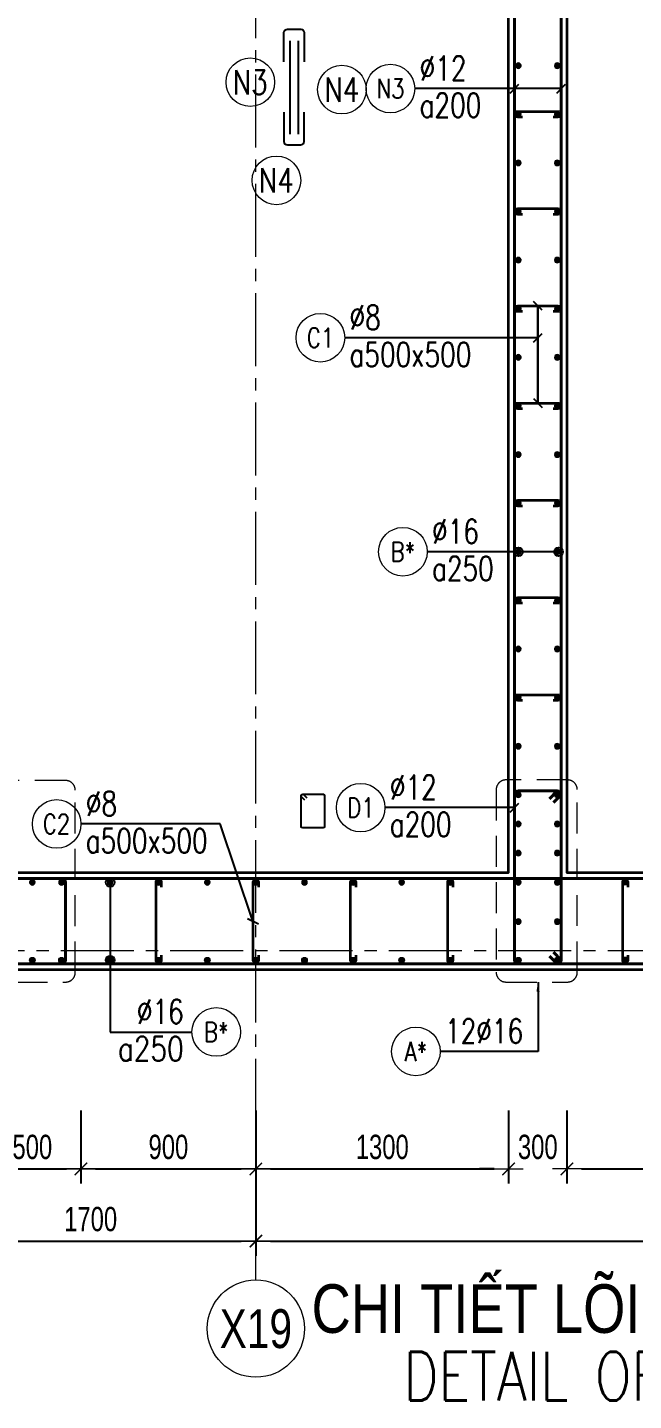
# Model space of a CAD drawing. Header units: millimetres. Extents: x 931337 to 1117500, y 19732 to 157199.
# Drawn here: x 968079 to 971196, y 138073 to 145135 of the extents above; entities that cross this region are included whole.
import ezdxf
from ezdxf.enums import TextEntityAlignment as Align

# ---------------------------------------------------------------- set-up
doc = ezdxf.new("R2010")
doc.units = ezdxf.units.MM
doc.header["$MEASUREMENT"] = 0
for name, pattern in [('HIDDEN', [9.525, 6.35, -3.175]), ('HIDDEN2', [4.7625, 3.175, -1.5875]), ('HT_Dim Grid$0$CENTER2', [1.125, 0.75, -0.125, 0.125, -0.125]), ('HT_Grid$0$CENTER2', [1.125, 0.75, -0.125, 0.125, -0.125])]:
    doc.linetypes.add(name, pattern=pattern)
doc.layers.get('0').update_dxf_attribs({"lineweight": 20})
doc.layers.get('Defpoints').update_dxf_attribs({"color": 151, "lineweight": 9})
doc.layers.add('Hidden', color=9, linetype='HIDDEN')
doc.layers.add('Ligature', color=1, linetype='Continuous')
for name, color, linetype, lineweight in [('HT_Dim Grid$0$NDC_S_AXIS', 5, 'HT_Dim Grid$0$CENTER2', 13), ('HT_Dim Grid$0$NDC_S_SYMBOL', 1, 'Continuous', 15), ('HT_Dim Grid$0$NDC_S_TEXT SYMBOL', 7, 'Continuous', 20), ('HT_Grid$0$NDC_S_AXIS', 5, 'HT_Grid$0$CENTER2', 13), ('KC-LEADER', 153, 'Continuous', 18), ('KC-THEP', 6, 'Continuous', 40), ('NDC_S_ANNO', 7, 'Continuous', 20), ('NDC_S_DIM', 1, 'Continuous', 15), ('NDC_S_ENG TITLE', 3, 'Continuous', 20), ('NDC_S_HIDDEN', 8, 'HIDDEN2', 13), ('NDC_S_LEADER', 1, 'Continuous', 15), ('NDC_S_REBAR', 4, 'Continuous', 35), ('NDC_S_STIRRUP', 4, 'Continuous', 40), ('NDC_S_TEXT SYMBOL', 7, 'Continuous', 20), ('NDC_S_VN TEXT', 7, 'Continuous', 20), ('NDC_S_VN TITLE', 6, 'Continuous', 35), ('NDC_S_WALL', 6, 'Continuous', 35)]:
    doc.layers.add(name, color=color, linetype=linetype, lineweight=lineweight)
doc.styles.add('HT_Dim Grid$0$NDC_ANNO', font='', dxfattribs={"width": 0.8})
doc.styles.add('NDC_ANNO', font='', dxfattribs={"width": 0.8})
doc.styles.add('NDC_ARIAL', font='arial.ttf', dxfattribs={"width": 0.85})
doc.styles.add('NDC_DIM', font='', dxfattribs={"width": 0.75})
doc.styles.add('NDC_EN TXT', font='romans.shx', dxfattribs={"width": 0.8})
doc.styles.add('NDC_VIE TXT', font='arial.ttf', dxfattribs={"width": 0.8})
doc.styles.get('HT_Dim Grid$0$NDC_ANNO').set_extended_font_data('Dotum')
doc.styles.get('NDC_ANNO').set_extended_font_data('Dotum')
doc.styles.get('NDC_DIM').set_extended_font_data('Dotum')
doc.dimstyles.new('NDC_1-50', dxfattribs={"dimscale": 50, "dimtxt": 2.5, "dimasz": 1, "dimexe": 1.5, "dimexo": 0, "dimgap": 0.8, "dimtad": 1, "dimdec": 0, "dimdsep": 46, "dimtxsty": 'NDC_ARIAL', "dimblk": 'DIMMARK', "dimcen": 49999.938995, "dimdle": 1.5, "dimclrd": 1, "dimclre": 1, "dimclrt": 3, "dimadec": 0, "dimazin": 0, "dimtfac": 1, "dimtdec": 0, "dimtix": 1, "dimtmove": 2, "dimatfit": 3, "dimfxl": 1, "dimarcsym": 0})
doc.dimstyles.new('NDC_dim_30', dxfattribs={"dimscale": 30, "dimtxt": 2.5, "dimasz": 1.5, "dimexe": 1.5, "dimexo": 2.5, "dimgap": 1, "dimtad": 1, "dimdec": 0, "dimzin": 0, "dimdsep": 46, "dimtxsty": 'NDC_DIM', "dimblk": 'DIMMARK', "dimcen": 0.09, "dimdle": 1.2, "dimclrd": 1, "dimclre": 1, "dimclrt": 3, "dimadec": 0, "dimazin": 0, "dimtfac": 1, "dimtdec": 0, "dimtix": 1, "dimtofl": 0, "dimtmove": 0, "dimatfit": 3, "dimfxl": 6, "dimfxlon": 1, "dimtolj": 1, "dimtzin": 0, "dimarcsym": 0})
doc.dimstyles.new('NDC_dim_50', dxfattribs={"dimscale": 50, "dimtxt": 2.5, "dimasz": 1.5, "dimexe": 1.5, "dimexo": 2.5, "dimgap": 1, "dimtad": 1, "dimdec": 0, "dimzin": 0, "dimdsep": 46, "dimtxsty": 'NDC_DIM', "dimblk": 'DIMMARK', "dimcen": 0.09, "dimdle": 1.2, "dimclrd": 1, "dimclre": 1, "dimclrt": 3, "dimadec": 0, "dimazin": 0, "dimtfac": 1, "dimtdec": 0, "dimtix": 1, "dimtofl": 0, "dimtmove": 0, "dimatfit": 3, "dimfxl": 6, "dimfxlon": 1, "dimtolj": 1, "dimtzin": 0, "dimarcsym": 0})

# ---------------------------------------------------------------- blocks, each defined once
blk = doc.blocks.new('Drawing name_symbol')
at = {"layer": 'NDC_S_ENG TITLE', "style": 'NDC_EN TXT', "width": 0.8}
blk.add_attdef('SECTDET1', text='', height=5, dxfattribs=at).set_placement((0, 1.01), align=Align.CENTER)
at = {"layer": 'NDC_S_TEXT SYMBOL', "lineweight": 25, "style": 'NDC_ANNO', "width": 0.8}
blk.add_attdef('SSCALE', text='', height=2.5, dxfattribs=at).set_placement((0, -4), align=Align.CENTER)
at = {"layer": 'NDC_S_VN TITLE', "style": 'NDC_VIE TXT', "width": 0.8}
blk.add_attdef('SECTDET2', text='', height=5, dxfattribs=at).set_placement((0, 7.97), align=Align.CENTER)
blk = doc.blocks.new('THEP')
at = {"layer": 'KC-LEADER', "color": 6}
blk.add_circle((0, 0), 14, dxfattribs=at)
at = {"layer": 'KC-THEP'}
for p, q in [((-14, 0), (14, 0)), ((9.9, 9.9), (-9.9, -9.9)), ((-9.9, 9.9), (9.9, -9.9)), ((0, 14), (0, -14))]:
    blk.add_line(p, q, dxfattribs=at)
blk = doc.blocks.new('DIMMARK')
at = {"layer": 'NDC_S_DIM', "color": 1}
blk.add_line((-1.5, 0), (1, 0), dxfattribs=at)
at = {"layer": 'NDC_S_DIM', "color": 2, "const_width": 0.1}
blk.add_lwpolyline([(-0.424, -0.424), (0.424, 0.424)], dxfattribs=at)
blk = doc.blocks.new('*U10')
blk.add_circle((2.5, 0), 2.5)
at = {"layer": 'NDC_S_VN TEXT', "color": 3, "style": 'NDC_EN TXT'}
for tag, width, p in [('DK2', 0.75, (-0.85, 0.85)), ('KC2', 0.8, (-0.85, -2.97))]:
    blk.add_attdef(tag, text='', height=2.5, dxfattribs=dict(at, width=width)).set_placement(p, align=Align.RIGHT)
at = {"layer": 'NDC_S_VN TEXT', "color": 7, "style": 'NDC_EN TXT', "width": 0.8}
blk.add_attdef('SH3', text='', height=2, dxfattribs=at).set_placement((2.5, 0), align=Align.MIDDLE)
blk = doc.blocks.new('*U12')
blk.add_circle((-2.5, 0), 2.5)
at = {"layer": 'NDC_S_VN TEXT', "color": 3, "style": 'NDC_EN TXT', "width": 0.75}
for tag, p in [('DK1', (0.5, 0.85)), ('KC1', (0.5, -2.97))]:
    blk.add_attdef(tag, p, '', height=2.5, dxfattribs=at)
at = {"layer": 'NDC_S_VN TEXT', "color": 7, "style": 'NDC_EN TXT', "width": 0.8}
blk.add_attdef('SH2', text='', height=2, dxfattribs=at).set_placement((-2.5, 0), align=Align.MIDDLE)
blk = doc.blocks.new('*U13')
blk.add_circle((-2.5, 0), 2.5)
at = {"layer": 'NDC_S_VN TEXT', "color": 3, "style": 'NDC_EN TXT', "width": 0.75}
blk.add_attdef('DK1', (0.5, 0.85), '', height=2.5, dxfattribs=at)
at = {"layer": 'NDC_S_VN TEXT', "color": 7, "style": 'NDC_EN TXT', "width": 0.8}
blk.add_attdef('SH2', text='', height=2, dxfattribs=at).set_placement((-2.5, 0), align=Align.MIDDLE)
blk = doc.blocks.new('*U11')
blk.add_circle((-2.5, 0), 2.5)
at = {"layer": 'NDC_S_VN TEXT', "color": 3, "style": 'NDC_EN TXT', "width": 0.75}
for tag, p in [('DK1', (0.5, 0.85)), ('KC1', (0.5, -2.97))]:
    blk.add_attdef(tag, p, '', height=2.5, dxfattribs=at)
at = {"layer": 'NDC_S_VN TEXT', "color": 7, "style": 'NDC_EN TXT', "width": 0.8}
blk.add_attdef('SH2', text='', height=2, dxfattribs=at).set_placement((-2.5, 0), align=Align.MIDDLE)
blk = doc.blocks.new('A$C7BC65A55')
at = {"layer": 'Ligature'}
for p, q in [((-15.2, 372, 0), (-15.2, 38.5, 0)), ((15.2, 372, 0), (15.2, 38.5, 0))]:
    blk.add_line(p, q, dxfattribs=at)
for points in [[(-36.2, 296.5), (-36.2, 400.9, -0.414214), (-24, 413.1), (24, 413.1, -0.414214), (36.2, 400.9), (36.2, 296.5)], [(-36.2, 116.5), (-36.2, 12.2, 0.414214), (-24, 0), (24, 0, 0.414214), (36.2, 12.2), (36.2, 116.5)]]:
    blk.add_lwpolyline(points, format="xyb", dxfattribs=at)
blk = doc.blocks.new('*D59')
at = {"layer": 'Defpoints', "color": 0, "transparency": 16777216}
for p in [(967853.8, 140788.1), (968353.9, 140562.1), (968353.9, 139263.8)]:
    blk.add_point(p, dxfattribs=at)
at = {"layer": 'NDC_S_DIM', "color": 1, "lineweight": -2, "transparency": 16777216}
for p, q in [((967853.8, 139563.8), (967853.8, 139188.8)), ((968353.9, 139563.8), (968353.9, 139188.8)), ((967928.8, 139263.8), (968278.9, 139263.8))]:
    blk.add_line(p, q, dxfattribs=at)
at = {"layer": 'NDC_S_DIM', "color": 1, "lineweight": -2, "transparency": 16777216, "xscale": 75, "yscale": 75, "zscale": 75, "rotation": 180}
blk.add_blockref('DIMMARK', (967853.8, 139263.8), dxfattribs=at)
at = {"layer": 'NDC_S_DIM', "color": 1, "lineweight": -2, "transparency": 16777216, "xscale": 75, "yscale": 75, "zscale": 75}
blk.add_blockref('DIMMARK', (968353.9, 139263.8), dxfattribs=at)
at = {"layer": 'NDC_S_DIM', "color": 3, "transparency": 16777216, "insert": (968103.8, 139376.4), "char_height": 125, "attachment_point": 5, "style": 'NDC_DIM'}
blk.add_mtext('\\A1;500', dxfattribs=at)
blk = doc.blocks.new('*D60')
at = {"layer": 'Defpoints', "color": 0, "transparency": 16777216}
for p in [(970553.8, 140788.1), (970853.8, 140788.1), (970853.8, 139263.8)]:
    blk.add_point(p, dxfattribs=at)
at = {"layer": 'NDC_S_DIM', "color": 1, "lineweight": -2, "transparency": 16777216}
for p, q in [((970553.8, 139563.8), (970553.8, 139188.8)), ((970853.8, 139563.8), (970853.8, 139188.8)), ((970478.8, 139263.8), (970403.8, 139263.8)), ((970928.8, 139263.8), (971003.8, 139263.8))]:
    blk.add_line(p, q, dxfattribs=at)
at = {"layer": 'NDC_S_DIM', "color": 1, "lineweight": -2, "transparency": 16777216, "xscale": 75, "yscale": 75, "zscale": 75}
blk.add_blockref('DIMMARK', (970553.8, 139263.8), dxfattribs=at)
at = {"layer": 'NDC_S_DIM', "color": 1, "lineweight": -2, "transparency": 16777216, "xscale": 75, "yscale": 75, "zscale": 75, "rotation": 180}
blk.add_blockref('DIMMARK', (970853.8, 139263.8), dxfattribs=at)
at = {"layer": 'NDC_S_DIM', "color": 3, "transparency": 16777216, "insert": (970703.8, 139376.4), "char_height": 125, "attachment_point": 5, "style": 'NDC_DIM'}
blk.add_mtext('\\A1;300', dxfattribs=at)
blk = doc.blocks.new('*D61')
at = {"layer": 'Defpoints', "color": 0, "transparency": 16777216}
for p in [(970853.8, 140788.1), (973053.3, 140535.7), (973053.3, 139263.8)]:
    blk.add_point(p, dxfattribs=at)
at = {"layer": 'NDC_S_DIM', "color": 1, "lineweight": -2, "transparency": 16777216}
for p, q in [((970853.8, 139563.8), (970853.8, 139188.8)), ((973053.3, 139563.8), (973053.3, 139188.8)), ((970928.8, 139263.8), (972978.3, 139263.8))]:
    blk.add_line(p, q, dxfattribs=at)
at = {"layer": 'NDC_S_DIM', "color": 1, "lineweight": -2, "transparency": 16777216, "xscale": 75, "yscale": 75, "zscale": 75, "rotation": 180}
blk.add_blockref('DIMMARK', (970853.8, 139263.8), dxfattribs=at)
at = {"layer": 'NDC_S_DIM', "color": 1, "lineweight": -2, "transparency": 16777216, "xscale": 75, "yscale": 75, "zscale": 75}
blk.add_blockref('DIMMARK', (973053.3, 139263.8), dxfattribs=at)
at = {"layer": 'NDC_S_DIM', "color": 3, "transparency": 16777216, "insert": (971953.6, 139376.4), "char_height": 125, "attachment_point": 5, "style": 'NDC_DIM'}
blk.add_mtext('\\A1;2200', dxfattribs=at)
blk = doc.blocks.new('*D64')
at = {"layer": 'Defpoints', "color": 0, "transparency": 16777216}
for p in [(967553.8, 140361.8), (969253.8, 140119.9), (969253.8, 138892.8)]:
    blk.add_point(p, dxfattribs=at)
at = {"layer": 'NDC_S_DIM', "color": 1, "lineweight": -2, "transparency": 16777216}
for p, q in [((967553.8, 139192.8), (967553.8, 138817.8)), ((969253.8, 139192.8), (969253.8, 138817.8)), ((967628.8, 138892.8), (969178.8, 138892.8))]:
    blk.add_line(p, q, dxfattribs=at)
at = {"layer": 'NDC_S_DIM', "color": 1, "lineweight": -2, "transparency": 16777216, "xscale": 75, "yscale": 75, "zscale": 75, "rotation": 180}
blk.add_blockref('DIMMARK', (967553.8, 138892.8), dxfattribs=at)
at = {"layer": 'NDC_S_DIM', "color": 1, "lineweight": -2, "transparency": 16777216, "xscale": 75, "yscale": 75, "zscale": 75}
blk.add_blockref('DIMMARK', (969253.8, 138892.8), dxfattribs=at)
at = {"layer": 'NDC_S_DIM', "color": 3, "transparency": 16777216, "insert": (968403.8, 139005.3), "char_height": 125, "attachment_point": 5, "style": 'NDC_DIM'}
blk.add_mtext('\\A1;1700', dxfattribs=at)
blk = doc.blocks.new('*U92')
at = {"layer": 'HT_Dim Grid$0$NDC_S_SYMBOL'}
blk.add_line((0, 5), (0, 9), dxfattribs=at)
blk.add_circle((0, 0), 5, dxfattribs=at)
at = {"layer": 'HT_Dim Grid$0$NDC_S_TEXT SYMBOL', "color": 7, "style": 'HT_Dim Grid$0$NDC_ANNO', "width": 0.8}
blk.add_attdef('GRID', text='', height=4, dxfattribs=at).set_placement((0, 0), align=Align.MIDDLE)
blk = doc.blocks.new('*D113')
at = {"layer": 'Defpoints', "color": 0, "ltscale": 200, "transparency": 16777216}
for p in [(968353.9, 140562.1), (969253.8, 140119.9), (969253.8, 139263.8)]:
    blk.add_point(p, dxfattribs=at)
at = {"layer": 'NDC_S_DIM', "color": 1, "lineweight": -2, "ltscale": 200, "transparency": 16777216}
for p, q in [((968353.9, 139563.8), (968353.9, 139188.8)), ((969253.8, 139563.8), (969253.8, 139188.8)), ((968428.9, 139263.8), (969178.8, 139263.8))]:
    blk.add_line(p, q, dxfattribs=at)
at = {"layer": 'NDC_S_DIM', "color": 1, "lineweight": -2, "ltscale": 200, "transparency": 16777216, "xscale": 75, "yscale": 75, "zscale": 75, "rotation": 180}
blk.add_blockref('DIMMARK', (968353.9, 139263.8), dxfattribs=at)
at = {"layer": 'NDC_S_DIM', "color": 1, "lineweight": -2, "ltscale": 200, "transparency": 16777216, "xscale": 75, "yscale": 75, "zscale": 75}
blk.add_blockref('DIMMARK', (969253.8, 139263.8), dxfattribs=at)
at = {"layer": 'NDC_S_DIM', "color": 3, "ltscale": 200, "transparency": 16777216, "insert": (968803.8, 139376.4), "char_height": 125, "attachment_point": 5, "style": 'NDC_DIM'}
blk.add_mtext('\\A1;900', dxfattribs=at)
blk = doc.blocks.new('*D114')
at = {"layer": 'Defpoints', "color": 0, "ltscale": 200, "transparency": 16777216}
for p in [(970553.8, 140788.1), (969253.8, 140119.9), (970553.8, 139263.8)]:
    blk.add_point(p, dxfattribs=at)
at = {"layer": 'NDC_S_DIM', "color": 1, "lineweight": -2, "ltscale": 200, "transparency": 16777216}
for p, q in [((969253.8, 139563.8), (969253.8, 139188.8)), ((970553.8, 139563.8), (970553.8, 139188.8)), ((969328.8, 139263.8), (970478.8, 139263.8))]:
    blk.add_line(p, q, dxfattribs=at)
at = {"layer": 'NDC_S_DIM', "color": 1, "lineweight": -2, "ltscale": 200, "transparency": 16777216, "xscale": 75, "yscale": 75, "zscale": 75, "rotation": 180}
blk.add_blockref('DIMMARK', (969253.8, 139263.8), dxfattribs=at)
at = {"layer": 'NDC_S_DIM', "color": 1, "lineweight": -2, "ltscale": 200, "transparency": 16777216, "xscale": 75, "yscale": 75, "zscale": 75}
blk.add_blockref('DIMMARK', (970553.8, 139263.8), dxfattribs=at)
at = {"layer": 'NDC_S_DIM', "color": 3, "ltscale": 200, "transparency": 16777216, "insert": (969903.8, 139376.4), "char_height": 125, "attachment_point": 5, "style": 'NDC_DIM'}
blk.add_mtext('\\A1;1300', dxfattribs=at)
blk = doc.blocks.new('*D115')
at = {"layer": 'Defpoints', "color": 0, "ltscale": 200, "transparency": 16777216}
for p in [(973853.8, 140504.6), (969253.8, 140119.9), (973853.8, 138892.8)]:
    blk.add_point(p, dxfattribs=at)
at = {"layer": 'NDC_S_DIM', "color": 1, "lineweight": -2, "ltscale": 200, "transparency": 16777216}
for p, q in [((969253.8, 139192.8), (969253.8, 138817.8)), ((973853.8, 139192.8), (973853.8, 138817.8)), ((969328.8, 138892.8), (973778.8, 138892.8))]:
    blk.add_line(p, q, dxfattribs=at)
at = {"layer": 'NDC_S_DIM', "color": 1, "lineweight": -2, "ltscale": 200, "transparency": 16777216, "xscale": 75, "yscale": 75, "zscale": 75, "rotation": 180}
blk.add_blockref('DIMMARK', (969253.8, 138892.8), dxfattribs=at)
at = {"layer": 'NDC_S_DIM', "color": 1, "lineweight": -2, "ltscale": 200, "transparency": 16777216, "xscale": 75, "yscale": 75, "zscale": 75}
blk.add_blockref('DIMMARK', (973853.8, 138892.8), dxfattribs=at)
at = {"layer": 'NDC_S_DIM', "color": 3, "ltscale": 200, "transparency": 16777216, "insert": (971553.8, 139005.3), "char_height": 125, "attachment_point": 5, "style": 'NDC_DIM'}
blk.add_mtext('\\A1;4600', dxfattribs=at)

msp = doc.modelspace()

# ---------------------------------------------------------------- linework, layer by layer
for centre in [(969225.05, 144853.156), (969696.019, 144814.996), (969359.498, 144348.153)]:
    msp.add_circle(centre, 125)
at = {"layer": 'HT_Grid$0$NDC_S_AXIS', "ltscale": 500}
for p, q in [((969253.776, 138892.76), (969253.776, 150883.359)), ((965438.232, 140388.06), (975619.731, 140388.06))]:
    msp.add_line(p, q, dxfattribs=at)
at = {"layer": 'Ligature'}
msp.add_lwpolyline([(969504.915, 141161.098), (969488.949, 141177.064, -0.66817864), (969494.723, 141191.002), (969599.351, 141191.002, -0.41421356), (969607.516, 141182.837), (969607.516, 141025.73, -0.41421356), (969599.351, 141017.565), (969494.722, 141017.565, -0.41421356), (969486.558, 141025.73), (969486.558, 141182.837, -0.66817864), (969500.496, 141188.611), (969516.462, 141172.645)], format="xyb", dxfattribs=at)
at = {"layer": 'NDC_S_HIDDEN', "ltscale": 50}
for points in [[(967546.375, 140224.972), (968274.881, 140224.972, 0.41421356), (968324.881, 140274.972), (968324.881, 141211.448, 0.41421356), (968274.881, 141261.448), (967546.375, 141261.448, 0.41421356), (967496.375, 141211.448), (967496.375, 140274.972, 0.41421356)], [(970539.692, 140225.278), (970856.844, 140225.278, 0.41421356), (970906.844, 140275.278), (970906.844, 141214.609, 0.41421356), (970856.844, 141264.609), (970539.692, 141264.609, 0.41421356), (970489.692, 141214.609), (970489.692, 140275.278, 0.41421356)]]:
    msp.add_lwpolyline(points, format="xyb", close=True, dxfattribs=at)
at = {"layer": 'NDC_S_REBAR'}
for points in [[(970625.314, 144673.06), (970600.314, 144673.06, -1), (970600.314, 144703.06), (970807.338, 144703.06, -1), (970807.338, 144673.06), (970782.338, 144673.06)], [(970625.314, 144173.06), (970600.314, 144173.06, -1), (970600.314, 144203.06), (970807.338, 144203.06, -1), (970807.338, 144173.06), (970782.338, 144173.06)], [(970625.314, 143673.06), (970600.314, 143673.06, -1), (970600.314, 143703.06), (970807.338, 143703.06, -1), (970807.338, 143673.06), (970782.338, 143673.06)], [(970625.314, 143173.06), (970600.314, 143173.06, -1), (970600.314, 143203.06), (970807.338, 143203.06, -1), (970807.338, 143173.06), (970782.338, 143173.06)], [(970625.314, 142673.06), (970600.314, 142673.06, -1), (970600.314, 142703.06), (970807.338, 142703.06, -1), (970807.338, 142673.06), (970782.338, 142673.06)], [(970625.314, 142173.06), (970600.314, 142173.06, -1), (970600.314, 142203.06), (970807.338, 142203.06, -1), (970807.338, 142173.06), (970782.338, 142173.06)], [(970625.314, 141673.06), (970600.314, 141673.06, -1), (970600.314, 141703.06), (970807.338, 141703.06, -1), (970807.338, 141673.06), (970782.338, 141673.06)], [(968768.776, 140713.06), (968768.776, 140738.06, 1), (968738.776, 140738.06), (968738.776, 140338.06, 1), (968768.776, 140338.06), (968768.776, 140363.06)], [(969268.776, 140713.06), (969268.776, 140738.06, 1), (969238.776, 140738.06), (969238.776, 140338.06, 1), (969268.776, 140338.06), (969268.776, 140363.06)], [(969768.776, 140713.06), (969768.776, 140738.06, 1), (969738.776, 140738.06), (969738.776, 140338.06, 1), (969768.776, 140338.06), (969768.776, 140363.06)], [(970268.776, 140713.06), (970268.776, 140738.06, 1), (970238.776, 140738.06), (970238.776, 140338.06, 1), (970268.776, 140338.06), (970268.776, 140363.06)], [(971168.776, 140713.06), (971168.776, 140738.06, 1), (971138.776, 140738.06), (971138.776, 140338.06, 1), (971168.776, 140338.06), (971168.776, 140363.06)]]:
    msp.add_lwpolyline(points, format="xyb", dxfattribs=at)
at = {"layer": 'NDC_S_STIRRUP'}
for points in [[(970783.776, 140378.06), (970823.776, 140338.06, -0.41421356), (970803.776, 140318.06), (970603.776, 140318.06, -0.41421356), (970583.776, 140338.06), (970583.776, 149438.06, -0.41421356), (970603.776, 149458.06), (970803.776, 149458.06, -0.41421356), (970823.776, 149438.06), (970823.776, 140338.06, -0.41421356), (970803.776, 140318.06), (970763.776, 140358.06)], [(970783.887, 141148.06), (970823.887, 141188.06, 0.41421356), (970803.887, 141208.06), (970603.887, 141208.06, 0.41421356), (970583.887, 141188.06), (970583.776, 140338.06, 0.41421356), (970603.776, 140318.06), (970803.776, 140318.06, 0.41421356), (970823.776, 140338.06), (970823.887, 141188.06, 0.41421356), (970803.887, 141208.06), (970763.887, 141168.06)], [(967643.776, 140358.06), (967603.776, 140318.06, -0.41421356), (967583.776, 140338.06), (967583.776, 140738.06, -0.41421356), (967603.776, 140758.06), (968253.776, 140758.06, -0.41421356), (968273.776, 140738.06), (968273.776, 140338.06, -0.41421356), (968253.776, 140318.06), (967603.776, 140318.06, -0.41421356), (967583.776, 140338.06), (967623.776, 140378.06)], [(967643.776, 140358.06), (967603.776, 140318.06, -0.41421356), (967583.776, 140338.06), (967583.776, 140738.06, -0.41421356), (967603.776, 140758.06), (973803.776, 140758.06, -0.41421356), (973823.776, 140738.06), (973823.776, 140338.06, -0.41421356), (973803.776, 140318.06), (967603.776, 140318.06, -0.41421356), (967583.776, 140338.06), (967623.776, 140378.06)]]:
    msp.add_lwpolyline(points, format="xyb", dxfattribs=at)
at = {"layer": 'NDC_S_WALL'}
msp.add_lwpolyline([(970153.776, 148988.06), (970153.776, 149488.06), (973853.776, 149488.06), (973853.776, 148338.06), (973553.776, 148338.06), (973553.776, 148988.06), (970853.776, 148988.06), (970853.776, 140788.06), (973553.776, 140788.06), (973553.776, 141438.06), (973853.776, 141438.06), (973853.776, 140288.06), (967553.776, 140288.06), (967553.776, 149488.06), (969353.776, 149488.06), (969353.776, 148988.06), (967853.776, 148988.06), (967853.776, 146488.06), (970553.776, 146488.06), (970553.776, 148988.06), (970153.776, 148988.06)], dxfattribs=at)
msp.add_lwpolyline([(967853.776, 140788.06), (970553.776, 140788.06), (970553.776, 146188.06), (967853.776, 146188.06)], close=True, dxfattribs=at)

# ---------------------------------------------------------------- block references
at = {"layer": 'Hidden', "xscale": 1.44, "yscale": 1.44, "zscale": 1.44}
msp.add_blockref('A$C7BC65A55', (969450.13, 144530.875, 0.03), dxfattribs=at)
at = {"layer": 'HT_Dim Grid$0$NDC_S_AXIS', "xscale": 50, "yscale": 50, "zscale": 50}
msp.add_blockref('*U92', (969253.776, 138442.76), dxfattribs=at).add_auto_attribs({'GRID': 'X19'})
at = {"layer": 'KC-THEP', "xscale": -1}
for p, rotation in [((970603.776, 144938.06), 350.3314355636191), ((970803.776, 144938.06), 350.3314355636191), ((970603.776, 144688.06), 350.3314355636191), ((970803.776, 144688.06), 350.3314355636191), ((970603.776, 144438.06), 350.3314355636191), ((970803.776, 144438.06), 350.3314355636191), ((970603.776, 144188.06), 350.3314355636191), ((970803.776, 144188.06), 350.3314355636191), ((970603.776, 143938.06), 350.3314355636191), ((970803.776, 143938.06), 350.3314355636191), ((970603.776, 143688.06), 350.3314355636191), ((970803.776, 143688.06), 350.3314355636191), ((970603.776, 143438.06), 350.3314355636191), ((970803.776, 143438.06), 350.3314355636191), ((970603.776, 143188.06), 350.3314355636191), ((970803.776, 143188.06), 350.3314355636191), ((970603.776, 142938.06), 350.3314355636191), ((970803.776, 142938.06), 350.3314355636191), ((970603.776, 142688.06), 350.3314355636191), ((970803.776, 142688.06), 350.3314355636191), ((970603.776, 142438.06), 350.3314355636191), ((970803.776, 142438.06), 350.3314355636191), ((970603.776, 142188.06), 350.3314355636191), ((970803.776, 142188.06), 350.3314355636191), ((970603.776, 141938.06), 350.3314355636191), ((970803.776, 141938.06), 350.3314355636191), ((970603.776, 141688.06), 350.3314355636191), ((970803.776, 141688.06), 350.3314355636191), ((970603.776, 141438.06), 350.3314355636191), ((970803.776, 141438.06), 350.3314355636191), ((970603.776, 141188.06), 350.3314355636191), ((970803.776, 141188.06), 350.3314355636191), ((970603.776, 141038.06), 350.3314355636191), ((970803.776, 141038.06), 350.3314355636191), ((970603.776, 140888.06), 350.3314355636191), ((970803.776, 140888.06), 350.3314355636191), ((968103.776, 140738.06), 350.3314355636191), ((968253.776, 140738.06), 350.3314355636191), ((968503.776, 140738.06), 350.3314355636191), ((968753.776, 140738.06), 350.3314355636191), ((969003.776, 140738.06), 350.3314355636191), ((969253.776, 140738.06), 350.3314355636191), ((969503.776, 140738.06), 350.3314355636191), ((969753.776, 140738.06), 350.3314355636191), ((970003.776, 140738.06), 350.3314355636191), ((970253.776, 140738.06), 350.3314355636191), ((970603.887, 140738.06), 350.3314355636191), ((970803.887, 140738.06), 350.3314355636191), ((970603.887, 140536.326), 350.3314355636191), ((970803.887, 140536.326), 350.3314355636191), ((971153.776, 140338.06), 170.331435563619)]:
    msp.add_blockref('THEP', p, dxfattribs=dict(at, rotation=rotation))
at = {"layer": 'KC-THEP'}
for p, rotation in [((971153.776, 140738.06), 9.66856443638095), ((968103.776, 140338.06), 189.6685644363809), ((968253.776, 140338.06), 189.6685644363809), ((968503.776, 140338.06), 189.6685644363809), ((968753.776, 140338.06), 189.6685644363809), ((969003.776, 140338.06), 189.6685644363809), ((969253.776, 140338.06), 189.6685644363809), ((969503.776, 140338.06), 189.6685644363809), ((969753.776, 140338.06), 189.6685644363809), ((970003.776, 140338.06), 189.6685644363809), ((970253.776, 140338.06), 189.6685644363809), ((970603.887, 140338.06), 189.6685644363809), ((970803.887, 140338.06), 189.6685644363809)]:
    msp.add_blockref('THEP', p, dxfattribs=dict(at, rotation=rotation))
at = {"layer": 'NDC_S_ANNO'}
ref = msp.add_blockref('Drawing name_symbol', (972116.635, 138022.205), dxfattribs=dict(at, xscale=50, yscale=50, zscale=50))
ref.add_attrib('SECTDET1', 'DETAIL OF CORE WALL HT-CW2', dxfattribs={"layer": 'NDC_S_ENG TITLE', "height": 250, "style": 'NDC_EN TXT', "width": 0.8}).set_placement((972116.635, 138072.768), align=Align.CENTER)
ref.add_attrib('SECTDET2', 'CHI TIẾT LÕI VÁCH HT-CW2 TẦNG B2F', dxfattribs={"layer": 'NDC_S_VN TITLE', "height": 250, "style": 'NDC_VIE TXT', "width": 0.8}).set_placement((972116.635, 138420.737), align=Align.CENTER)
at = {"layer": 'NDC_S_VN TEXT', "xscale": 50, "yscale": 50, "zscale": 50}
for name, p, values in [('*U11', (970070.962, 144820.164), {'SH2': 'N3', 'DK1': '%%C12', 'KC1': 'a200'}), ('*U12', (969710.513, 143538.698), {'SH2': 'C1', 'DK1': '%%c8', 'KC1': 'a500x500'}), ('*U11', (970134.829, 142438.06), {'SH2': 'B*', 'DK1': '%%C16', 'KC1': 'a250'}), ('*U11', (969917.839, 141122.099), {'SH2': 'D1', 'DK1': '%%C12', 'KC1': 'a200'}), ('*U12', (968353.939, 141038.119), {'SH2': 'C2', 'DK1': '%%c8', 'KC1': 'a500x500'}), ('*U10', (968924.857, 139968.347), {'SH3': 'B*', 'DK2': '%%C16', 'KC2': 'a250'}), ('*U13', (970201.71, 139868.047), {'SH2': 'A*', 'DK1': '12%%C16'})]:
    msp.add_blockref(name, p, dxfattribs=at).add_auto_attribs(values)

# ---------------------------------------------------------------- texts
at = {"layer": 'NDC_S_VN TEXT', "color": 7, "style": 'NDC_EN TXT', "width": 0.8}
for tag, p in [('N3', (969225.05, 144853.156)), ('N4', (969696.019, 144814.996)), ('N4', (969359.498, 144348.153))]:
    msp.add_attdef(tag, text='3', height=125, dxfattribs=at).set_placement(p, align=Align.MIDDLE)

# ---------------------------------------------------------------- dimensions: what is measured, and where the dimension line sits
at = {"layer": 'NDC_S_DIM'}
for base, p1, p2, picture, middle in [((968353.881, 139263.786), (967853.776, 140788.06), (968353.881, 140562.067), '*D59', (968103.829, 139376.371)), ((970853.776, 139263.786), (970553.776, 140788.06), (970853.776, 140788.06), '*D60', (970703.776, 139376.371)), ((973053.337, 139263.786), (970853.776, 140788.06), (973053.337, 140535.721), '*D61', (971953.556, 139376.371))]:
    dim = msp.add_linear_dim(base=base, p1=p1, p2=p2, dimstyle='NDC_dim_50', override={"dimtmove": 1}, dxfattribs=at)
    dim.commit()
    dim.dimension.update_dxf_attribs({"geometry": picture, "text_midpoint": middle})
at = {"layer": 'NDC_S_DIM', "ltscale": 200}
for base, p1, p2, picture, middle in [((970553.776, 139263.786), (969253.776, 140119.884), (970553.776, 140788.06), '*D114', (969903.776, 139376.371)), ((969253.776, 139263.786), (968353.881, 140562.067), (969253.776, 140119.884), '*D113', (968803.829, 139376.371)), ((973853.776, 138892.76), (969253.776, 140119.884), (973853.776, 140504.588), '*D115', (971553.776, 139005.345))]:
    dim = msp.add_linear_dim(base=base, p1=p1, p2=p2, dimstyle='NDC_dim_50', override={"dimtmove": 1}, dxfattribs=at)
    dim.commit()
    dim.dimension.update_dxf_attribs({"geometry": picture, "text_midpoint": middle})
at = {"layer": 'NDC_S_DIM'}
dim = msp.add_linear_dim(base=(969253.776, 138892.76), p1=(967553.776, 140361.806), p2=(969253.776, 140119.884), dimstyle='NDC_dim_50', dxfattribs=at)
dim.commit()
dim.dimension.update_dxf_attribs({"geometry": '*D64', "text_midpoint": (968403.776, 139005.345)})

# ---------------------------------------------------------------- leaders
at = {"layer": 'NDC_S_LEADER'}
for points, override in [([(970823.776, 144819.983), (970070.962, 144819.983)], {"dimtad": 0, "dimldrblk": 'Oblique'}), ([(970583.776, 144819.983), (970070.962, 144819.983)], {"dimtad": 0, "dimldrblk": 'Oblique'}), ([(970703.826, 143703.06), (970703.826, 143203.06)], {"dimtad": 0, "dimldrblk": 'Oblique'}), ([(970703.826, 143203.06), (970703.826, 143703.06)], {"dimtad": 0, "dimldrblk": 'Oblique'}), ([(970703.826, 143538.697), (969710.513, 143538.697)], {"dimtad": 0, "dimldrblk": 'Oblique'}), ([(970810.8, 142438.06), (970134.829, 142438.06)], {"dimtad": 0, "dimldrblk": 'Origin'}), ([(970603.776, 142438.06), (970134.829, 142438.06)], {"dimtad": 0, "dimldrblk": 'Origin'}), ([(970583.776, 141122.099), (969915.764, 141122.099)], {"dimtad": 0, "dimldrblk": 'Oblique'}), ([(969238.776, 140538.06), (969069.258, 141038.119), (968353.939, 141038.119)], {"dimtad": 0, "dimldrblk": 'Oblique'}), ([(968504.246, 140738.06), (968504.246, 139968.166), (968924.857, 139968.166)], {"dimgap": 1, "dimtad": 0, "dimldrblk": 'Origin'}), ([(968504.246, 140338.06), (968504.246, 139968.166), (968924.857, 139968.166)], {"dimgap": 1, "dimtad": 0, "dimldrblk": 'Origin'})]:
    msp.add_leader(points, dimstyle='NDC_dim_30', override=override, dxfattribs=at)
msp.add_leader([(970705.143, 140224.952), (970705.143, 139868.047), (970201.71, 139868.047)], dimstyle='NDC_1-50', dxfattribs=at)

doc.saveas('drawing.dxf')
